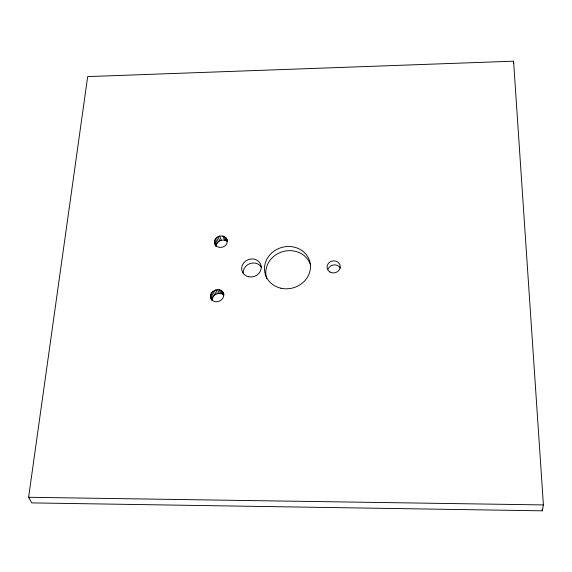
<?xml version="1.0" encoding="UTF-8"?>
<svg xmlns="http://www.w3.org/2000/svg" width="572" height="572" viewBox="0 0 572 572"><rect width="100%" height="100%" fill="white"/><g stroke="black" fill="none" stroke-linecap="round" stroke-linejoin="round"><path stroke-width="0.86" d="M513.363 63.592L513.57 61.183L87.68 76.598L28.6 497.282L31.775 502.895L542.299 510.817L543.4 504.919L513.57 61.183M211.919 300.271C205.448 291.877 221.879 284.341 223.974 294.794M222.007 291.27L223.702 295.059C219.913 291.305 212.691 294.201 212.348 299.463L210.553 295.71M214.486 241.77C214.75 234.47 227.527 233.712 227.256 241.563C227.027 248.899 214.171 249.657 214.486 241.77L216.209 245.91C216.595 240.812 223.58 238.109 227.291 241.634L225.668 237.459M28.6 497.282L543.4 504.919M211.204 298.777C214.936 305.648 226.705 299.485 222.958 292.528M210.653 297.297L212.098 300.293M210.889 294.122L212.684 297.89M211.647 292.635L213.435 296.418M212.777 291.363L214.55 295.145M214.193 290.376L215.959 294.172M215.808 289.747L217.56 293.55M217.517 289.525L219.248 293.322M219.19 289.711L220.906 293.515M220.72 290.304L222.429 294.108M214.593 243.279L215.816 246.332M214.807 240.247L216.531 244.401M215.551 238.831L217.26 242.993M216.652 237.609L218.347 241.777M218.032 236.658L219.727 240.833M219.612 236.05L221.285 240.233M222.908 235.993L224.56 240.183M224.41 236.551L226.04 240.733M226.598 238.653L227.406 240.733M542.177 509.037L542.299 510.817M266.731 278.657A22.944 20.849 -15.5 0 1 266.302 277.163M266.137 276.405A22.944 20.849 -15.5 0 1 283.469 251.437A22.944 20.849 -15.5 0 1 310.539 265M243.243 273.566A9.795 8.852 -19.6 0 1 250.021 263.549A9.795 8.852 -19.6 0 1 261.483 267.31M328.128 269.119A6.599 6.013 -9.6 0 1 333.934 264.9A6.599 6.013 -9.6 0 1 340.254 268.075M280.923 288.216A23.152 21 -15.5 0 0 309.845 261.697A23.152 21 -15.5 0 0 271.643 253.053A23.152 21 -15.5 0 0 280.923 288.216M248.477 276.719A9.888 8.916 -19.5 0 0 261.011 265.458A9.888 8.916 -19.5 0 0 244.866 261.683A9.888 8.916 -19.5 0 0 248.477 276.719M329.965 272.043A6.657 6.056 -9.7 0 0 340.283 267.088A6.657 6.056 -9.7 0 0 330.716 261.518A6.657 6.056 -9.7 0 0 329.965 272.043"/></g></svg>
